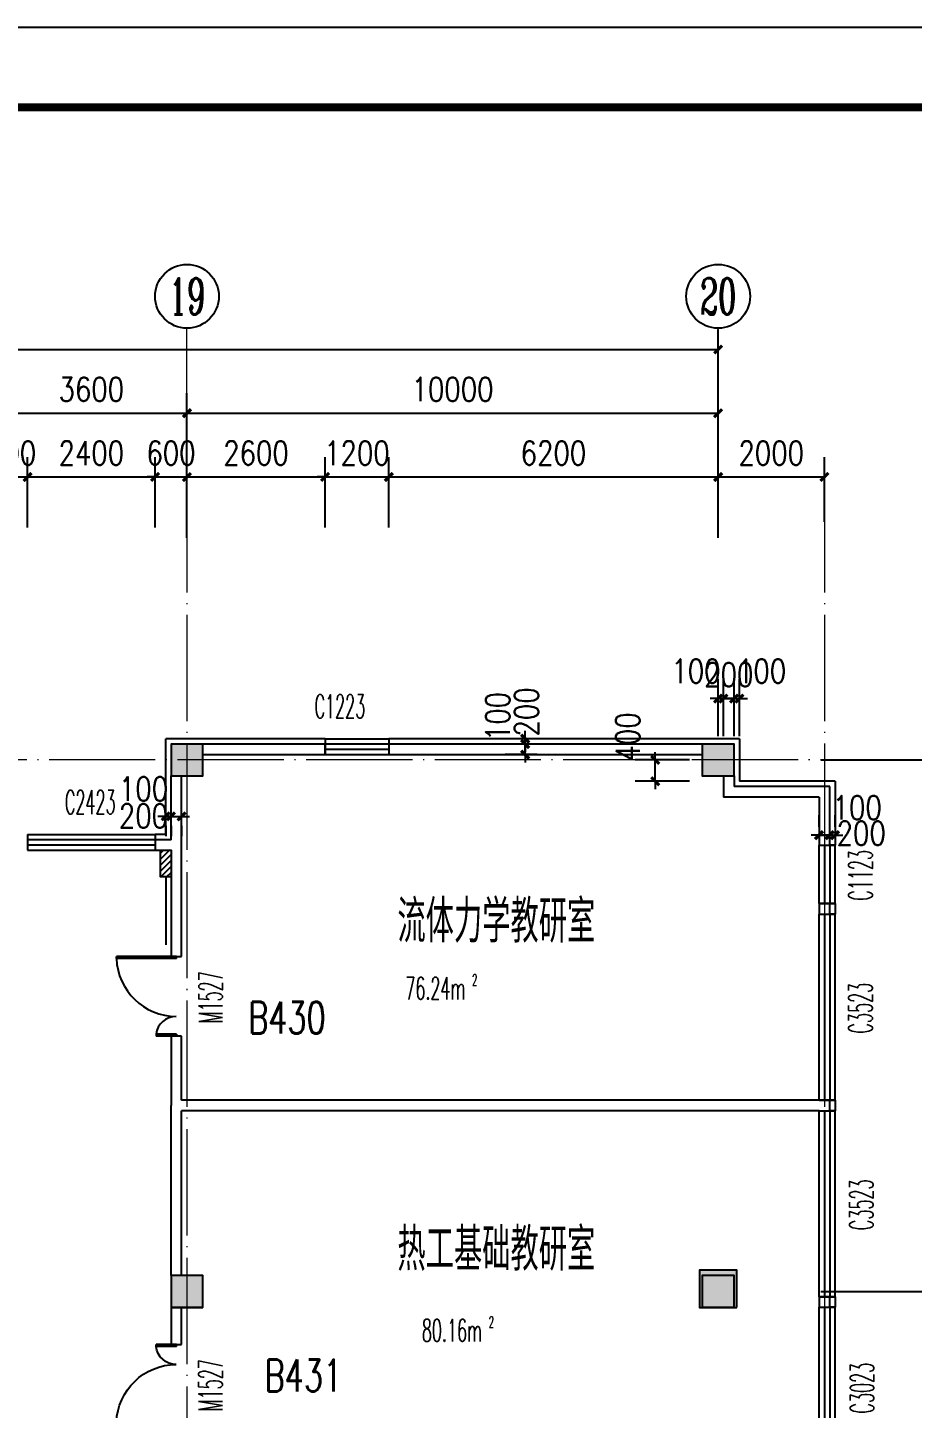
# Model space of a CAD drawing. Extents: x 1417642 to 3570900, y 124798 to 1191112.
# Drawn here: x 1575610 to 1592267, y 352615 to 378598 of the extents above; entities that cross this region are included whole.
import ezdxf
from ezdxf.enums import TextEntityAlignment as Align

# ---------------------------------------------------------------- set-up
doc = ezdxf.new("R2010")
doc.units = 0
doc.header["$LTSCALE"] = 1000
doc.header["$MEASUREMENT"] = 0
doc.linetypes.add('DOTE', pattern=[2.42, 2, -0.2, 0.02, -0.2])
doc.layers.get('0').update_dxf_attribs({"linetype": 'CONTINUOUS'})
doc.layers.get('Defpoints').update_dxf_attribs({"linetype": 'CONTINUOUS'})
for name, color, linetype in [('AXIS', 3, 'CONTINUOUS'), ('AXIS_TEXT', 7, 'CONTINUOUS'), ('colu', 2, 'CONTINUOUS'), ('COLUMN', 9, 'CONTINUOUS'), ('DOTE', 1, 'DOTE'), ('PUB_DIM', 3, 'CONTINUOUS'), ('PUB_HATCH', 8, 'CONTINUOUS'), ('PUB_TEXT', 40, 'CONTINUOUS'), ('PUB_TITLE', 4, 'CONTINUOUS'), ('SPACE', 7, 'CONTINUOUS'), ('STAIR', 2, 'CONTINUOUS'), ('SURFACE', 6, 'CONTINUOUS'), ('tiaozheng', 20, 'CONTINUOUS'), ('WALL', 4, 'CONTINUOUS'), ('WINDOW', 2, 'CONTINUOUS'), ('WINDOW_TEXT', 7, 'CONTINUOUS'), ('填充', 252, 'CONTINUOUS'), ('柱填充', 8, 'CONTINUOUS')]:
    doc.layers.add(name, color=color, linetype=linetype)
doc.styles.add('_TCH_AXIS', font='COMPLEX', dxfattribs={"bigfont": 'GBCBIG'})
doc.styles.add('_TCH_SPACE', font='ROMANS', dxfattribs={"width": 0.7, "height": 5, "bigfont": 'Z'})
doc.styles.add('_TCH_WINDOW', font='ROMANS.shx', dxfattribs={"width": 0.7, "height": 400, "bigfont": 'Z.shx'})
doc.styles.add('DIM_FONT', font='SIMPLEX.shx', dxfattribs={"width": 0.8})
doc.styles.add('Z', font='ROMANS', dxfattribs={"width": 0.7, "bigfont": 'Z'})
doc.dimstyles.new('DIMN150', dxfattribs={"dimscale": 1.5, "dimtxt": 300, "dimasz": 100, "dimexe": 250, "dimexo": 300, "dimgap": 150, "dimtad": 1, "dimdec": 0, "dimzin": 0, "dimdsep": 46, "dimtxsty": 'DIM_FONT', "dimblk": 'ARCHTICK', "dimcen": 0.09, "dimdle": 1.5, "dimclrt": 7, "dimazin": 2, "dimtfac": 1, "dimtdec": 0, "dimtix": 1, "dimtmove": 2, "dimatfit": 3, "dimldrblk": 'ARCHTICK', "dimfxl": 1, "dimtolj": 1, "dimtzin": 0, "dimarcsym": 0})

# ---------------------------------------------------------------- blocks, each defined once
blk = doc.blocks.new('i89')
at = {"layer": '柱填充'}
h = blk.add_hatch(color=256, dxfattribs=at)
h.paths.add_polyline_path([(1555333, 501498), (1555333, 502098), (1554733, 502098), (1554733, 501498)])
h.paths.add_polyline_path([(1525733, 501498), (1525733, 502098), (1525133, 502098), (1525133, 501498)])
h.paths.add_polyline_path([(1517733, 501498), (1517733, 502098), (1517133, 502098), (1517133, 501498)])
h.paths.add_polyline_path([(1509733, 501498), (1509733, 502098), (1509133, 502098), (1509133, 501498)])
h.paths.add_polyline_path([(1501733, 501498), (1501733, 502098), (1501133, 502098), (1501133, 501498)])
h.paths.add_polyline_path([(1498133, 501498), (1498133, 502098), (1497533, 502098), (1497533, 501498)])
h.paths.add_polyline_path([(1498133, 529448), (1498133, 530148), (1497433, 530148), (1497433, 529448)])
h.paths.add_polyline_path([(1498133, 537448), (1498133, 538148), (1497433, 538148), (1497433, 537448)])
h.paths.add_polyline_path([(1541783, 545398), (1541783, 546098), (1541083, 546098), (1541083, 545398)])
h.paths.add_polyline_path([(1565333, 559098), (1565333, 559698), (1564733, 559698), (1564733, 559098)])
h.paths.add_polyline_path([(1565383, 549098), (1565383, 549798), (1564683, 549798), (1564683, 549098)])
h.paths.add_polyline_path([(1565333, 545498), (1565333, 546098), (1564733, 546098), (1564733, 545498)])
h.paths.add_polyline_path([(1565383, 538098), (1564683, 538098), (1564683, 537498), (1565383, 537498)])
h.paths.add_polyline_path([(1565333, 529498), (1565333, 530098), (1564733, 530098), (1564733, 529498)])
h.paths.add_polyline_path([(1565333, 519498), (1565333, 520098), (1564733, 520098), (1564733, 519498)])
h.paths.add_polyline_path([(1565333, 511498), (1565333, 512098), (1564733, 512098), (1564733, 511498)])
h.paths.add_polyline_path([(1565333, 501498), (1565333, 502098), (1564733, 502098), (1564733, 501498)])
h.paths.add_polyline_path([(1555333, 559098), (1555333, 559698), (1554733, 559698), (1554733, 559098)])
h.paths.add_polyline_path([(1555333, 549098), (1555333, 549698), (1554733, 549698), (1554733, 549098)])
h.paths.add_polyline_path([(1555333, 545498), (1555333, 546098), (1554733, 546098), (1554733, 545498)])
h.paths.add_polyline_path([(1555333, 537498), (1555333, 538098), (1554733, 538098), (1554733, 537498)])
h.paths.add_polyline_path([(1555433, 529448), (1555433, 530148), (1554733, 530148), (1554733, 529448)])
h.paths.add_polyline_path([(1555433, 519448), (1555433, 520148), (1554733, 520148), (1554733, 519448)])
h.paths.add_polyline_path([(1555433, 511498), (1555433, 512198), (1554733, 512198), (1554733, 511498)])
h.paths.add_polyline_path([(1551733, 557298), (1551733, 557898), (1551133, 557898), (1551133, 557298)])
h.paths.add_polyline_path([(1551783, 549098), (1551783, 549798), (1551083, 549798), (1551083, 549098)])
h.paths.add_polyline_path([(1551733, 545498), (1551733, 546098), (1551133, 546098), (1551133, 545498)])
h.paths.add_polyline_path([(1551733, 537498), (1551733, 538098), (1551133, 538098), (1551133, 537498)])
h.paths.add_polyline_path([(1551733, 529498), (1551733, 530098), (1551133, 530098), (1551133, 529498)])
h.paths.add_polyline_path([(1551733, 519498), (1551733, 520098), (1551133, 520098), (1551133, 519498)])
h.paths.add_polyline_path([(1551783, 511498), (1551783, 512198), (1551083, 512198), (1551083, 511498)])
h.paths.add_polyline_path([(1551733, 501498), (1551733, 502098), (1551133, 502098), (1551133, 501498)])
h.paths.add_polyline_path([(1541733, 559098), (1541733, 559698), (1541133, 559698), (1541133, 559098)])
h.paths.add_polyline_path([(1541733, 557298), (1541733, 557898), (1541133, 557898), (1541133, 557298)])
h.paths.add_polyline_path([(1541783, 549098), (1541783, 549798), (1541083, 549798), (1541083, 549098)])
h.paths.add_polyline_path([(1541733, 537498), (1541733, 538298), (1541133, 538298), (1541133, 537498)])
h.paths.add_polyline_path([(1541733, 519298), (1541733, 520098), (1541133, 520098), (1541133, 519298)])
h.paths.add_polyline_path([(1541833, 511498), (1541833, 512298), (1541033, 512298), (1541033, 511498)])
h.paths.add_polyline_path([(1541733, 501498), (1541733, 502098), (1541133, 502098), (1541133, 501498)])
h.paths.add_polyline_path([(1533733, 559098), (1533733, 559698), (1533133, 559698), (1533133, 559098)])
h.paths.add_polyline_path([(1533783, 549098), (1533783, 549798), (1533083, 549798), (1533083, 549098)])
h.paths.add_polyline_path([(1533733, 545498), (1533733, 546098), (1533133, 546098), (1533133, 545498)])
h.paths.add_polyline_path([(1533733, 537498), (1533733, 538298), (1533133, 538298), (1533133, 537498)])
h.paths.add_polyline_path([(1533733, 519298), (1533733, 520098), (1533133, 520098), (1533133, 519298)])
h.paths.add_polyline_path([(1533833, 511498), (1533833, 512298), (1533033, 512298), (1533033, 511498)])
h.paths.add_polyline_path([(1533733, 501498), (1533733, 502098), (1533133, 502098), (1533133, 501498)])
h.paths.add_polyline_path([(1525733, 559098), (1525733, 559698), (1525133, 559698), (1525133, 559098)])
h.paths.add_polyline_path([(1525783, 549098), (1525783, 549798), (1525083, 549798), (1525083, 549098)])
h.paths.add_polyline_path([(1525733, 545498), (1525733, 546098), (1525133, 546098), (1525133, 545498)])
h.paths.add_polyline_path([(1525733, 537498), (1525733, 538298), (1525133, 538298), (1525133, 537498)])
h.paths.add_polyline_path([(1525733, 519298), (1525733, 520098), (1525133, 520098), (1525133, 519298)])
h.paths.add_polyline_path([(1525833, 511498), (1525833, 512298), (1525033, 512298), (1525033, 511498)])
h.paths.add_polyline_path([(1517733, 559098), (1517733, 559698), (1517133, 559698), (1517133, 559098)])
h.paths.add_polyline_path([(1517783, 549098), (1517783, 549798), (1517083, 549798), (1517083, 549098)])
h.paths.add_polyline_path([(1517733, 545498), (1517733, 546098), (1517133, 546098), (1517133, 545498)])
h.paths.add_polyline_path([(1517733, 537498), (1517733, 538298), (1517133, 538298), (1517133, 537498)])
h.paths.add_polyline_path([(1517733, 519298), (1517733, 520098), (1517133, 520098), (1517133, 519298)])
h.paths.add_polyline_path([(1517833, 511498), (1517833, 512298), (1517033, 512298), (1517033, 511498)])
h.paths.add_polyline_path([(1509733, 559098), (1509733, 559698), (1509133, 559698), (1509133, 559098)])
h.paths.add_polyline_path([(1509783, 549098), (1509783, 549798), (1509083, 549798), (1509083, 549098)])
h.paths.add_polyline_path([(1509733, 545498), (1509733, 546098), (1509133, 546098), (1509133, 545498)])
h.paths.add_polyline_path([(1509733, 537498), (1509733, 538298), (1509133, 538298), (1509133, 537498)])
h.paths.add_polyline_path([(1509733, 519298), (1509733, 520098), (1509133, 520098), (1509133, 519298)])
h.paths.add_polyline_path([(1509833, 511498), (1509833, 512298), (1509033, 512298), (1509033, 511498)])
h.paths.add_polyline_path([(1509733, 480798), (1509733, 481398), (1509133, 481398), (1509133, 480798)])
h.paths.add_polyline_path([(1501733, 559098), (1501733, 559698), (1501133, 559698), (1501133, 559098)])
h.paths.add_polyline_path([(1501733, 549098), (1501733, 549698), (1501133, 549698), (1501133, 549098)])
h.paths.add_polyline_path([(1501733, 545498), (1501733, 546098), (1501133, 546098), (1501133, 545498)])
h.paths.add_polyline_path([(1501733, 537498), (1501733, 538098), (1501133, 538098), (1501133, 537498)])
h.paths.add_polyline_path([(1501733, 529498), (1501733, 530098), (1501133, 530098), (1501133, 529498)])
h.paths.add_polyline_path([(1501733, 519498), (1501733, 520098), (1501133, 520098), (1501133, 519498)])
h.paths.add_polyline_path([(1501833, 511498), (1501833, 512198), (1501133, 512198), (1501133, 511498)])
h.paths.add_polyline_path([(1501733, 480798), (1501733, 481398), (1501133, 481398), (1501133, 480798)])
h.paths.add_polyline_path([(1498133, 559098), (1498133, 559698), (1497533, 559698), (1497533, 559098)])
h.paths.add_polyline_path([(1498183, 549098), (1498183, 549798), (1497483, 549798), (1497483, 549098)])
h.paths.add_polyline_path([(1498133, 545498), (1498133, 546098), (1497533, 546098), (1497533, 545498)])
h.paths.add_polyline_path([(1498133, 519448), (1498133, 520148), (1497433, 520148), (1497433, 519448)])
h.paths.add_polyline_path([(1498133, 511448), (1498133, 512148), (1497433, 512148), (1497433, 511448)])
h.paths.add_polyline_path([(1498133, 480798), (1498133, 481398), (1497533, 481398), (1497533, 480798)])
h.paths.add_polyline_path([(1488133, 559098), (1488133, 559698), (1487533, 559698), (1487533, 559098)])
h.paths.add_polyline_path([(1488233, 549098), (1488233, 549798), (1487533, 549798), (1487533, 549098)])
h.paths.add_polyline_path([(1488133, 545498), (1488133, 546098), (1487533, 546098), (1487533, 545498)])
h.paths.add_polyline_path([(1488133, 537498), (1488133, 538098), (1487533, 538098), (1487533, 537498)])
h.paths.add_polyline_path([(1488133, 529498), (1488133, 530098), (1487533, 530098), (1487533, 529498)])
h.paths.add_polyline_path([(1488133, 519498), (1488133, 520098), (1487533, 520098), (1487533, 519498)])
h.paths.add_polyline_path([(1488133, 511498), (1488133, 512098), (1487533, 512098), (1487533, 511498)])
h.paths.add_polyline_path([(1488133, 501498), (1488133, 502098), (1487533, 502098), (1487533, 501498)])
h.paths.add_polyline_path([(1488133, 480798), (1488133, 481398), (1487533, 481398), (1487533, 480798)])
h.paths.add_polyline_path([(1498133, 484398), (1498133, 485198), (1497433, 485198), (1497433, 484398)])
h.paths.add_polyline_path([(1498134, 496298), (1498134, 497098), (1497433, 497098), (1497433, 496298)])
h.paths.add_polyline_path([(1487533, 497098), (1487533, 496298), (1488233, 496298), (1488233, 497098)])
h.paths.add_polyline_path([(1487533, 485198), (1487533, 484398), (1488233, 484398), (1488233, 485198)])
h.paths.add_polyline_path([(1509733, 496298), (1509733, 497098), (1509033, 497098), (1509033, 496298)])
h.paths.add_polyline_path([(1509733, 484398), (1509733, 485198), (1509033, 485198), (1509033, 484398)])
at = {"layer": 'colu'}
for points in [[(1555333, 559098), (1555333, 559698), (1554733, 559698), (1554733, 559098)], [(1565333, 559098), (1565333, 559698), (1564733, 559698), (1564733, 559098)], [(1555333, 549098), (1555333, 549698), (1554733, 549698), (1554733, 549098)], [(1565383, 549098), (1565383, 549798), (1564683, 549798), (1564683, 549098)]]:
    blk.add_lwpolyline(points, close=True, dxfattribs=at)
blk = doc.blocks.new('_ArchTick')
at = {"color": 0, "linetype": 'ByBlock', "const_width": 0.4}
blk.add_lwpolyline([(-0.5, -0.5), (0.5, 0.5)], dxfattribs=at)
blk = doc.blocks.new('*D937')
at = {"layer": 'Defpoints', "color": 0}
for p in [(1587426, 364817), (1588519, 364817), (1588519, 364417)]:
    blk.add_point(p, dxfattribs=at)
at = {"layer": 'PUB_DIM', "color": 0, "lineweight": -2}
for p, q in [((1588069, 364817), (1587051, 364817)), ((1587426, 364817), (1587426, 364967)), ((1587426, 364417), (1587426, 364817)), ((1588069, 364417), (1587051, 364417)), ((1587426, 364417), (1587426, 364267))]:
    blk.add_line(p, q, dxfattribs=at)
at = {"layer": 'PUB_DIM', "color": 0, "lineweight": -2, "xscale": 150, "yscale": 150, "zscale": 150}
for p, rotation in [((1587426, 364817), 270), ((1587426, 364417), 90)]:
    blk.add_blockref('_ArchTick', p, dxfattribs=dict(at, rotation=rotation))
at = {"layer": 'PUB_DIM', "color": 7, "insert": (1586908, 365250), "char_height": 450, "attachment_point": 5, "rotation": 90, "style": 'DIM_FONT'}
blk.add_mtext('\\A1;400', dxfattribs=at)
blk = doc.blocks.new('*D938')
at = {"layer": 'Defpoints', "color": 0}
for p in [(1588710, 365972), (1588610, 364817), (1588710, 364817)]:
    blk.add_point(p, dxfattribs=at)
at = {"layer": 'PUB_DIM', "color": 0, "lineweight": -2}
for p, q in [((1588610, 365267), (1588610, 366347)), ((1588710, 365267), (1588710, 366347)), ((1588610, 365972), (1588460, 365972)), ((1588610, 365972), (1588710, 365972)), ((1588710, 365972), (1588860, 365972))]:
    blk.add_line(p, q, dxfattribs=at)
at = {"layer": 'PUB_DIM', "color": 0, "lineweight": -2, "xscale": 150, "yscale": 150, "zscale": 150}
blk.add_blockref('_ArchTick', (1588610, 365972), dxfattribs=at)
at = {"layer": 'PUB_DIM', "color": 0, "lineweight": -2, "xscale": 150, "yscale": 150, "zscale": 150, "rotation": 180}
blk.add_blockref('_ArchTick', (1588710, 365972), dxfattribs=at)
at = {"layer": 'PUB_DIM', "color": 7, "insert": (1588193, 366490), "char_height": 450, "attachment_point": 5, "style": 'DIM_FONT'}
blk.add_mtext('\\A1;100', dxfattribs=at)
blk = doc.blocks.new('*D939')
at = {"layer": 'Defpoints', "color": 0}
for p in [(1588910, 365972), (1588710, 364817), (1588910, 364817)]:
    blk.add_point(p, dxfattribs=at)
at = {"layer": 'PUB_DIM', "color": 0, "lineweight": -2}
for p, q in [((1588710, 365267), (1588710, 366347)), ((1588910, 365267), (1588910, 366347)), ((1588710, 365972), (1588560, 365972)), ((1588710, 365972), (1588910, 365972)), ((1588910, 365972), (1589060, 365972))]:
    blk.add_line(p, q, dxfattribs=at)
at = {"layer": 'PUB_DIM', "color": 0, "lineweight": -2, "xscale": 150, "yscale": 150, "zscale": 150}
blk.add_blockref('_ArchTick', (1588710, 365972), dxfattribs=at)
at = {"layer": 'PUB_DIM', "color": 0, "lineweight": -2, "xscale": 150, "yscale": 150, "zscale": 150, "rotation": 180}
blk.add_blockref('_ArchTick', (1588910, 365972), dxfattribs=at)
at = {"layer": 'PUB_DIM', "color": 7, "insert": (1588810, 366422), "char_height": 450, "attachment_point": 5, "style": 'DIM_FONT'}
blk.add_mtext('\\A1;200', dxfattribs=at)
blk = doc.blocks.new('*D940')
at = {"layer": 'Defpoints', "color": 0}
for p in [(1589010, 365972), (1588910, 364817), (1589010, 364817)]:
    blk.add_point(p, dxfattribs=at)
at = {"layer": 'PUB_DIM', "color": 0, "lineweight": -2}
for p, q in [((1588910, 365267), (1588910, 366347)), ((1589010, 365267), (1589010, 366347)), ((1588910, 365972), (1588760, 365972)), ((1588910, 365972), (1589010, 365972)), ((1589010, 365972), (1589160, 365972))]:
    blk.add_line(p, q, dxfattribs=at)
at = {"layer": 'PUB_DIM', "color": 0, "lineweight": -2, "xscale": 150, "yscale": 150, "zscale": 150}
blk.add_blockref('_ArchTick', (1588910, 365972), dxfattribs=at)
at = {"layer": 'PUB_DIM', "color": 0, "lineweight": -2, "xscale": 150, "yscale": 150, "zscale": 150, "rotation": 180}
blk.add_blockref('_ArchTick', (1589010, 365972), dxfattribs=at)
at = {"layer": 'PUB_DIM', "color": 7, "insert": (1589428, 366490), "char_height": 450, "attachment_point": 5, "style": 'DIM_FONT'}
blk.add_mtext('\\A1;100', dxfattribs=at)
blk = doc.blocks.new('*D941')
at = {"layer": 'Defpoints', "color": 0}
for p in [(1584978, 365117), (1585656, 365117), (1585656, 364917)]:
    blk.add_point(p, dxfattribs=at)
at = {"layer": 'PUB_DIM', "color": 0, "lineweight": -2}
for p, q in [((1585206, 365117), (1584603, 365117)), ((1584978, 365117), (1584978, 365267)), ((1584978, 364917), (1584978, 365117)), ((1585206, 364917), (1584603, 364917)), ((1584978, 364917), (1584978, 364767))]:
    blk.add_line(p, q, dxfattribs=at)
at = {"layer": 'PUB_DIM', "color": 0, "lineweight": -2, "xscale": 150, "yscale": 150, "zscale": 150}
for p, rotation in [((1584978, 365117), 270), ((1584978, 364917), 90)]:
    blk.add_blockref('_ArchTick', p, dxfattribs=dict(at, rotation=rotation))
at = {"layer": 'PUB_DIM', "color": 7, "insert": (1585002, 365721), "char_height": 450, "attachment_point": 5, "rotation": 90, "style": 'DIM_FONT'}
blk.add_mtext('\\A1;200', dxfattribs=at)
blk = doc.blocks.new('*D942')
at = {"layer": 'Defpoints', "color": 0}
for p in [(1584978, 365217), (1585656, 365217), (1585656, 365117)]:
    blk.add_point(p, dxfattribs=at)
at = {"layer": 'PUB_DIM', "color": 0, "lineweight": -2}
for p, q in [((1584978, 365217), (1584978, 365367)), ((1585206, 365217), (1584603, 365217)), ((1585206, 365117), (1584603, 365117)), ((1584978, 365117), (1584978, 365217)), ((1584978, 365117), (1584978, 364967))]:
    blk.add_line(p, q, dxfattribs=at)
at = {"layer": 'PUB_DIM', "color": 0, "lineweight": -2, "xscale": 150, "yscale": 150, "zscale": 150}
for p, rotation in [((1584978, 365217), 270), ((1584978, 365117), 90)]:
    blk.add_blockref('_ArchTick', p, dxfattribs=dict(at, rotation=rotation))
at = {"layer": 'PUB_DIM', "color": 7, "insert": (1584461, 365635), "char_height": 450, "attachment_point": 5, "rotation": 90, "style": 'DIM_FONT'}
blk.add_mtext('\\A1;100', dxfattribs=at)
blk = doc.blocks.new('*D943')
at = {"layer": 'Defpoints', "color": 0}
for p in [(1578310, 364027), (1578510, 364027), (1578510, 363756)]:
    blk.add_point(p, dxfattribs=at)
at = {"layer": 'PUB_DIM', "color": 0, "lineweight": -2}
for p, q in [((1578310, 363756), (1578160, 363756)), ((1578310, 363756), (1578510, 363756)), ((1578310, 363577), (1578310, 363381)), ((1578510, 363756), (1578660, 363756)), ((1578510, 363577), (1578510, 363381))]:
    blk.add_line(p, q, dxfattribs=at)
at = {"layer": 'PUB_DIM', "color": 0, "lineweight": -2, "xscale": 150, "yscale": 150, "zscale": 150}
blk.add_blockref('_ArchTick', (1578310, 363756), dxfattribs=at)
at = {"layer": 'PUB_DIM', "color": 0, "lineweight": -2, "xscale": 150, "yscale": 150, "zscale": 150, "rotation": 180}
blk.add_blockref('_ArchTick', (1578510, 363756), dxfattribs=at)
at = {"layer": 'PUB_DIM', "color": 7, "insert": (1577791, 363764), "char_height": 450, "attachment_point": 5, "style": 'DIM_FONT'}
blk.add_mtext('\\A1;200', dxfattribs=at)
blk = doc.blocks.new('*D944')
at = {"layer": 'Defpoints', "color": 0}
for p in [(1578210, 364027), (1578310, 364027), (1578310, 363756)]:
    blk.add_point(p, dxfattribs=at)
at = {"layer": 'PUB_DIM', "color": 0, "lineweight": -2}
for p, q in [((1578210, 363756), (1578060, 363756)), ((1578210, 363756), (1578310, 363756)), ((1578210, 363577), (1578210, 363381)), ((1578310, 363756), (1578460, 363756)), ((1578310, 363577), (1578310, 363381))]:
    blk.add_line(p, q, dxfattribs=at)
at = {"layer": 'PUB_DIM', "color": 0, "lineweight": -2, "xscale": 150, "yscale": 150, "zscale": 150}
blk.add_blockref('_ArchTick', (1578210, 363756), dxfattribs=at)
at = {"layer": 'PUB_DIM', "color": 0, "lineweight": -2, "xscale": 150, "yscale": 150, "zscale": 150, "rotation": 180}
blk.add_blockref('_ArchTick', (1578310, 363756), dxfattribs=at)
at = {"layer": 'PUB_DIM', "color": 7, "insert": (1577793, 364273), "char_height": 450, "attachment_point": 5, "style": 'DIM_FONT'}
blk.add_mtext('\\A1;100', dxfattribs=at)
blk = doc.blocks.new('*D945')
at = {"layer": 'Defpoints', "color": 0}
for p in [(1590710, 363402), (1590510, 363112), (1590710, 363112)]:
    blk.add_point(p, dxfattribs=at)
at = {"layer": 'PUB_DIM', "color": 0, "lineweight": -2}
for p, q in [((1590510, 363562), (1590510, 363777)), ((1590710, 363562), (1590710, 363777)), ((1590510, 363402), (1590360, 363402)), ((1590510, 363402), (1590710, 363402)), ((1590710, 363402), (1590860, 363402))]:
    blk.add_line(p, q, dxfattribs=at)
at = {"layer": 'PUB_DIM', "color": 0, "lineweight": -2, "xscale": 150, "yscale": 150, "zscale": 150}
blk.add_blockref('_ArchTick', (1590510, 363402), dxfattribs=at)
at = {"layer": 'PUB_DIM', "color": 0, "lineweight": -2, "xscale": 150, "yscale": 150, "zscale": 150, "rotation": 180}
blk.add_blockref('_ArchTick', (1590710, 363402), dxfattribs=at)
at = {"layer": 'PUB_DIM', "color": 7, "insert": (1591304, 363438), "char_height": 450, "attachment_point": 5, "style": 'DIM_FONT'}
blk.add_mtext('\\A1;200', dxfattribs=at)
blk = doc.blocks.new('*D946')
at = {"layer": 'Defpoints', "color": 0}
for p in [(1590810, 363402), (1590710, 363112), (1590810, 363112)]:
    blk.add_point(p, dxfattribs=at)
at = {"layer": 'PUB_DIM', "color": 0, "lineweight": -2}
for p, q in [((1590710, 363562), (1590710, 363777)), ((1590810, 363562), (1590810, 363777)), ((1590710, 363402), (1590560, 363402)), ((1590710, 363402), (1590810, 363402)), ((1590810, 363402), (1590960, 363402))]:
    blk.add_line(p, q, dxfattribs=at)
at = {"layer": 'PUB_DIM', "color": 0, "lineweight": -2, "xscale": 150, "yscale": 150, "zscale": 150}
blk.add_blockref('_ArchTick', (1590710, 363402), dxfattribs=at)
at = {"layer": 'PUB_DIM', "color": 0, "lineweight": -2, "xscale": 150, "yscale": 150, "zscale": 150, "rotation": 180}
blk.add_blockref('_ArchTick', (1590810, 363402), dxfattribs=at)
at = {"layer": 'PUB_DIM', "color": 7, "insert": (1591228, 363920), "char_height": 450, "attachment_point": 5, "style": 'DIM_FONT'}
blk.add_mtext('\\A1;100', dxfattribs=at)
blk = doc.blocks.new('*D1056')
at = {"layer": 'AXIS', "color": 0, "lineweight": -2}
for p, q in [((1590544, 364817), (1596268, 364817)), ((1595893, 354815), (1595893, 364819)), ((1590544, 354817), (1596268, 354817))]:
    blk.add_line(p, q, dxfattribs=at)
at = {"layer": 'Defpoints', "color": 0}
for p in [(1590094, 364817), (1595893, 364817), (1590094, 354817)]:
    blk.add_point(p, dxfattribs=at)
at = {"layer": 'AXIS', "color": 0, "lineweight": -2, "xscale": 150, "yscale": 150, "zscale": 150}
for p, rotation in [((1595893, 364817), 90), ((1595893, 354817), 270)]:
    blk.add_blockref('_ArchTick', p, dxfattribs=dict(at, rotation=rotation))
at = {"layer": 'AXIS', "color": 7, "insert": (1595443, 359817), "char_height": 450, "attachment_point": 5, "rotation": 90, "style": 'DIM_FONT'}
blk.add_mtext('\\A1;10000', dxfattribs=at)
blk = doc.blocks.new('*D1057')
at = {"layer": 'AXIS', "color": 0, "lineweight": -2}
for p, q in [((1590544, 354817), (1596268, 354817)), ((1595893, 351215), (1595893, 354819)), ((1590544, 351217), (1596268, 351217))]:
    blk.add_line(p, q, dxfattribs=at)
at = {"layer": 'Defpoints', "color": 0}
for p in [(1590094, 354817), (1595893, 354817), (1590094, 351217)]:
    blk.add_point(p, dxfattribs=at)
at = {"layer": 'AXIS', "color": 0, "lineweight": -2, "xscale": 150, "yscale": 150, "zscale": 150}
for p, rotation in [((1595893, 354817), 90), ((1595893, 351217), 270)]:
    blk.add_blockref('_ArchTick', p, dxfattribs=dict(at, rotation=rotation))
at = {"layer": 'AXIS', "color": 7, "insert": (1595443, 353017), "char_height": 450, "attachment_point": 5, "rotation": 90, "style": 'DIM_FONT'}
blk.add_mtext('\\A1;3600', dxfattribs=at)
blk = doc.blocks.new('*D1210')
at = {"layer": 'AXIS', "color": 0, "lineweight": -2}
for p, q in [((1443810, 369979), (1443810, 372917)), ((1588610, 369979), (1588610, 372917)), ((1443808, 372542), (1588613, 372542))]:
    blk.add_line(p, q, dxfattribs=at)
at = {"layer": 'Defpoints', "color": 0}
for p in [(1588610, 372542), (1443810, 369529), (1588610, 369529)]:
    blk.add_point(p, dxfattribs=at)
at = {"layer": 'AXIS', "color": 0, "lineweight": -2, "xscale": 150, "yscale": 150, "zscale": 150, "rotation": 180}
blk.add_blockref('_ArchTick', (1443810, 372542), dxfattribs=at)
at = {"layer": 'AXIS', "color": 0, "lineweight": -2, "xscale": 150, "yscale": 150, "zscale": 150}
blk.add_blockref('_ArchTick', (1588610, 372542), dxfattribs=at)
at = {"layer": 'AXIS', "color": 7, "insert": (1516210, 372992), "char_height": 450, "attachment_point": 5, "style": 'DIM_FONT'}
blk.add_mtext('\\A1;144800', dxfattribs=at)
blk = doc.blocks.new('*D1228')
at = {"layer": 'AXIS', "color": 0, "lineweight": -2}
for p, q in [((1575010, 368995), (1575010, 371717)), ((1578610, 368995), (1578610, 371717)), ((1575008, 371342), (1578613, 371342))]:
    blk.add_line(p, q, dxfattribs=at)
at = {"layer": 'Defpoints', "color": 0}
for p in [(1578610, 371342), (1575010, 368545), (1578610, 368545)]:
    blk.add_point(p, dxfattribs=at)
at = {"layer": 'AXIS', "color": 0, "lineweight": -2, "xscale": 150, "yscale": 150, "zscale": 150, "rotation": 180}
blk.add_blockref('_ArchTick', (1575010, 371342), dxfattribs=at)
at = {"layer": 'AXIS', "color": 0, "lineweight": -2, "xscale": 150, "yscale": 150, "zscale": 150}
blk.add_blockref('_ArchTick', (1578610, 371342), dxfattribs=at)
at = {"layer": 'AXIS', "color": 7, "insert": (1576810, 371792), "char_height": 450, "attachment_point": 5, "style": 'DIM_FONT'}
blk.add_mtext('\\A1;3600', dxfattribs=at)
blk = doc.blocks.new('*D1229')
at = {"layer": 'AXIS', "color": 0, "lineweight": -2}
for p, q in [((1578610, 368995), (1578610, 371717)), ((1588610, 368995), (1588610, 371717)), ((1578608, 371342), (1588613, 371342))]:
    blk.add_line(p, q, dxfattribs=at)
at = {"layer": 'Defpoints', "color": 0}
for p in [(1588610, 371342), (1578610, 368545), (1588610, 368545)]:
    blk.add_point(p, dxfattribs=at)
at = {"layer": 'AXIS', "color": 0, "lineweight": -2, "xscale": 150, "yscale": 150, "zscale": 150, "rotation": 180}
blk.add_blockref('_ArchTick', (1578610, 371342), dxfattribs=at)
at = {"layer": 'AXIS', "color": 0, "lineweight": -2, "xscale": 150, "yscale": 150, "zscale": 150}
blk.add_blockref('_ArchTick', (1588610, 371342), dxfattribs=at)
at = {"layer": 'AXIS', "color": 7, "insert": (1583610, 371792), "char_height": 450, "attachment_point": 5, "style": 'DIM_FONT'}
blk.add_mtext('\\A1;10000', dxfattribs=at)
blk = doc.blocks.new('*D1328')
at = {"layer": 'Defpoints', "color": 0}
for p in [(1590610, 370142), (1588610, 368847), (1590610, 368847)]:
    blk.add_point(p, dxfattribs=at)
at = {"layer": 'PUB_DIM', "color": 0, "lineweight": -2}
for p, q in [((1588610, 369297), (1588610, 370517)), ((1590610, 369297), (1590610, 370517)), ((1588608, 370142), (1590613, 370142))]:
    blk.add_line(p, q, dxfattribs=at)
at = {"layer": 'PUB_DIM', "color": 0, "lineweight": -2, "xscale": 150, "yscale": 150, "zscale": 150, "rotation": 180}
blk.add_blockref('_ArchTick', (1588610, 370142), dxfattribs=at)
at = {"layer": 'PUB_DIM', "color": 0, "lineweight": -2, "xscale": 150, "yscale": 150, "zscale": 150}
blk.add_blockref('_ArchTick', (1590610, 370142), dxfattribs=at)
at = {"layer": 'PUB_DIM', "color": 7, "insert": (1589610, 370592), "char_height": 450, "attachment_point": 5, "style": 'DIM_FONT'}
blk.add_mtext('\\A1;2000', dxfattribs=at)
blk = doc.blocks.new('*D1393')
at = {"layer": 'Defpoints', "color": 0}
for p in [(1575610, 370142), (1575010, 368741), (1575610, 368741)]:
    blk.add_point(p, dxfattribs=at)
at = {"layer": 'PUB_DIM', "color": 0, "lineweight": -2}
for p, q in [((1575010, 369191), (1575010, 370517)), ((1575610, 369191), (1575610, 370517)), ((1575010, 370142), (1574860, 370142)), ((1575010, 370142), (1575610, 370142)), ((1575610, 370142), (1575760, 370142))]:
    blk.add_line(p, q, dxfattribs=at)
at = {"layer": 'PUB_DIM', "color": 0, "lineweight": -2, "xscale": 150, "yscale": 150, "zscale": 150}
blk.add_blockref('_ArchTick', (1575010, 370142), dxfattribs=at)
at = {"layer": 'PUB_DIM', "color": 0, "lineweight": -2, "xscale": 150, "yscale": 150, "zscale": 150, "rotation": 180}
blk.add_blockref('_ArchTick', (1575610, 370142), dxfattribs=at)
at = {"layer": 'PUB_DIM', "color": 7, "insert": (1575310, 370592), "char_height": 450, "attachment_point": 5, "style": 'DIM_FONT'}
blk.add_mtext('\\A1;600', dxfattribs=at)
blk = doc.blocks.new('*D1394')
at = {"layer": 'Defpoints', "color": 0}
for p in [(1578010, 370142), (1575610, 368741), (1578010, 368741)]:
    blk.add_point(p, dxfattribs=at)
at = {"layer": 'PUB_DIM', "color": 0, "lineweight": -2}
for p, q in [((1575610, 369191), (1575610, 370517)), ((1578010, 369191), (1578010, 370517)), ((1575608, 370142), (1578013, 370142))]:
    blk.add_line(p, q, dxfattribs=at)
at = {"layer": 'PUB_DIM', "color": 0, "lineweight": -2, "xscale": 150, "yscale": 150, "zscale": 150, "rotation": 180}
blk.add_blockref('_ArchTick', (1575610, 370142), dxfattribs=at)
at = {"layer": 'PUB_DIM', "color": 0, "lineweight": -2, "xscale": 150, "yscale": 150, "zscale": 150}
blk.add_blockref('_ArchTick', (1578010, 370142), dxfattribs=at)
at = {"layer": 'PUB_DIM', "color": 7, "insert": (1576810, 370592), "char_height": 450, "attachment_point": 5, "style": 'DIM_FONT'}
blk.add_mtext('\\A1;2400', dxfattribs=at)
blk = doc.blocks.new('*D1395')
at = {"layer": 'Defpoints', "color": 0}
for p in [(1578610, 370142), (1578010, 368741), (1578610, 368741)]:
    blk.add_point(p, dxfattribs=at)
at = {"layer": 'PUB_DIM', "color": 0, "lineweight": -2}
for p, q in [((1578010, 369191), (1578010, 370517)), ((1578610, 369191), (1578610, 370517)), ((1578010, 370142), (1577860, 370142)), ((1578010, 370142), (1578610, 370142)), ((1578610, 370142), (1578760, 370142))]:
    blk.add_line(p, q, dxfattribs=at)
at = {"layer": 'PUB_DIM', "color": 0, "lineweight": -2, "xscale": 150, "yscale": 150, "zscale": 150}
blk.add_blockref('_ArchTick', (1578010, 370142), dxfattribs=at)
at = {"layer": 'PUB_DIM', "color": 0, "lineweight": -2, "xscale": 150, "yscale": 150, "zscale": 150, "rotation": 180}
blk.add_blockref('_ArchTick', (1578610, 370142), dxfattribs=at)
at = {"layer": 'PUB_DIM', "color": 7, "insert": (1578310, 370592), "char_height": 450, "attachment_point": 5, "style": 'DIM_FONT'}
blk.add_mtext('\\A1;600', dxfattribs=at)
blk = doc.blocks.new('*D1396')
at = {"layer": 'Defpoints', "color": 0}
for p in [(1581210, 370142), (1578610, 368741), (1581210, 368741)]:
    blk.add_point(p, dxfattribs=at)
at = {"layer": 'PUB_DIM', "color": 0, "lineweight": -2}
for p, q in [((1578610, 369191), (1578610, 370517)), ((1581210, 369191), (1581210, 370517)), ((1578608, 370142), (1581213, 370142))]:
    blk.add_line(p, q, dxfattribs=at)
at = {"layer": 'PUB_DIM', "color": 0, "lineweight": -2, "xscale": 150, "yscale": 150, "zscale": 150, "rotation": 180}
blk.add_blockref('_ArchTick', (1578610, 370142), dxfattribs=at)
at = {"layer": 'PUB_DIM', "color": 0, "lineweight": -2, "xscale": 150, "yscale": 150, "zscale": 150}
blk.add_blockref('_ArchTick', (1581210, 370142), dxfattribs=at)
at = {"layer": 'PUB_DIM', "color": 7, "insert": (1579910, 370592), "char_height": 450, "attachment_point": 5, "style": 'DIM_FONT'}
blk.add_mtext('\\A1;2600', dxfattribs=at)
blk = doc.blocks.new('*D1397')
at = {"layer": 'Defpoints', "color": 0}
for p in [(1582410, 370142), (1581210, 368741), (1582410, 368741)]:
    blk.add_point(p, dxfattribs=at)
at = {"layer": 'PUB_DIM', "color": 0, "lineweight": -2}
for p, q in [((1581210, 369191), (1581210, 370517)), ((1582410, 369191), (1582410, 370517)), ((1581210, 370142), (1581060, 370142)), ((1581210, 370142), (1582410, 370142)), ((1582410, 370142), (1582560, 370142))]:
    blk.add_line(p, q, dxfattribs=at)
at = {"layer": 'PUB_DIM', "color": 0, "lineweight": -2, "xscale": 150, "yscale": 150, "zscale": 150}
blk.add_blockref('_ArchTick', (1581210, 370142), dxfattribs=at)
at = {"layer": 'PUB_DIM', "color": 0, "lineweight": -2, "xscale": 150, "yscale": 150, "zscale": 150, "rotation": 180}
blk.add_blockref('_ArchTick', (1582410, 370142), dxfattribs=at)
at = {"layer": 'PUB_DIM', "color": 7, "insert": (1581810, 370592), "char_height": 450, "attachment_point": 5, "style": 'DIM_FONT'}
blk.add_mtext('\\A1;1200', dxfattribs=at)
blk = doc.blocks.new('*D1398')
at = {"layer": 'Defpoints', "color": 0}
for p in [(1588610, 370142), (1582410, 368741), (1588610, 368741)]:
    blk.add_point(p, dxfattribs=at)
at = {"layer": 'PUB_DIM', "color": 0, "lineweight": -2}
for p, q in [((1582410, 369191), (1582410, 370517)), ((1588610, 369191), (1588610, 370517)), ((1582408, 370142), (1588613, 370142))]:
    blk.add_line(p, q, dxfattribs=at)
at = {"layer": 'PUB_DIM', "color": 0, "lineweight": -2, "xscale": 150, "yscale": 150, "zscale": 150, "rotation": 180}
blk.add_blockref('_ArchTick', (1582410, 370142), dxfattribs=at)
at = {"layer": 'PUB_DIM', "color": 0, "lineweight": -2, "xscale": 150, "yscale": 150, "zscale": 150}
blk.add_blockref('_ArchTick', (1588610, 370142), dxfattribs=at)
at = {"layer": 'PUB_DIM', "color": 7, "insert": (1585510, 370592), "char_height": 450, "attachment_point": 5, "style": 'DIM_FONT'}
blk.add_mtext('\\A1;6200', dxfattribs=at)
blk = doc.blocks.new('$TCHSYS$WIN2D')
for p, q in [((-0.5, 0.5), (0.5, 0.5)), ((-0.5, 0.5), (-0.5, -0.5)), ((0.5, 0.5), (0.5, -0.5)), ((0.5, 0.1667), (-0.5, 0.1667)), ((0.5, -0.1667), (-0.5, -0.1667)), ((-0.5, -0.5), (0.5, -0.5))]:
    blk.add_line(p, q)
blk = doc.blocks.new('_FZH')
blk.add_lwpolyline([(-0.5, -0.5), (0.5, -0.5), (0.5, 0.5), (-0.5, 0.5)], close=True)
at = {"layer": 'PUB_HATCH'}
blk.add_solid([(-0.5, -0.5), (0.5, -0.5), (-0.5, 0.5), (0.5, 0.5)], dxfattribs=at)
blk = doc.blocks.new('$DorLib2D$00000225')
at = {"color": 0}
for p, q in [((0.475, -0.001), (0.475, 0.752)), ((0.475, 0.752), (0.5, 0.752)), ((0.5, -0.001), (0.5, 0.752)), ((-0.5, 0), (-0.5, 0.252)), ((-0.475, 0.252), (-0.5, 0.252)), ((-0.475, 0), (-0.475, 0.252)), ((-0.475, 0), (-0.5, 0)), ((0.475, -0.001), (0.5, -0.001))]:
    blk.add_line(p, q, dxfattribs=at)
for centre, radius, start, end in [((0.505, -0.002), 0.755, 92.2493, 179.7238), ((-0.501, 0.003), 0.251, 359.7899, 84.0974)]:
    blk.add_arc(centre, radius, start, end, dxfattribs=at)

msp = doc.modelspace()

# ---------------------------------------------------------------- hatches: boundary and pattern name
at = {"layer": 'STAIR'}
h = msp.add_hatch(dxfattribs=at)
h.set_pattern_fill('ANSI31', color=256, scale=50)
h.set_pattern_definition([(45, (55039.72, -126719.14), (-56.1266008, 56.1266008), [])])
h.paths.add_polyline_path([(1578110.3, 362617), (1578310.3, 362617), (1578310.3, 363117), (1578110.3, 363117)])

# ---------------------------------------------------------------- linework, layer by layer
at = {"layer": 'AXIS', "lineweight": 0}
for p, q in [((1578610.3, 370326), (1578610.3, 372942.5)), ((1588610.3, 370326), (1588610.3, 372942.5))]:
    msp.add_line(p, q, dxfattribs=at)
at = {"layer": 'AXIS'}
for centre in [(1578610.3, 373542.5), (1588610.3, 373542.5)]:
    msp.add_circle(centre, 600, dxfattribs=at)
at = {"layer": 'DOTE', "lineweight": 0}
for points in [[(1578610.3, 369968.3), (1578610.3, 259645.1)], [(1590610.3, 369968.3), (1590610.3, 341708.1)], [(1597373.8, 364817), (1432083.9, 364817)]]:
    msp.add_lwpolyline(points, dxfattribs=at)
at = {"layer": 'PUB_TITLE'}
msp.add_lwpolyline([(1417642.3, 252448.4), (1618342.3, 252448.4), (1618342.3, 378598.4), (1417642.3, 378598.4)], close=True, dxfattribs=at)
at = {"layer": 'PUB_TITLE', "const_width": 150}
msp.add_lwpolyline([(1421392.3, 253948.4), (1616842.3, 253948.4), (1616842.3, 377098.4), (1421392.3, 377098.4)], close=True, dxfattribs=at)
at = {"layer": 'STAIR'}
msp.add_line((1578210.3, 362617), (1578210.3, 361340.1), dxfattribs=at)
msp.add_lwpolyline([(1578110.3, 363117), (1578310.3, 363117), (1578310.3, 362617), (1578110.3, 362617), (1578110.3, 363117)], dxfattribs=at)
at = {"layer": 'SURFACE'}
for p, q in [((1581210.3, 365217), (1578210.3, 365217)), ((1578210.3, 363417), (1578210.3, 365217)), ((1581210.3, 365217), (1581210.3, 365117)), ((1582410.3, 365217), (1582410.3, 365117)), ((1589010.3, 365217), (1582410.3, 365217)), ((1589010.3, 365217), (1589010.3, 364417)), ((1590810.3, 364417), (1589010.3, 364417)), ((1590810.3, 364417), (1590810.3, 363217)), ((1578010.3, 363417), (1578010.3, 363317)), ((1578210.3, 363417), (1578010.3, 363417)), ((1590810.3, 363217), (1590710.3, 363217)), ((1590810.3, 362117), (1590710.3, 362117)), ((1590810.3, 362117), (1590810.3, 361917)), ((1590810.3, 361917), (1590710.3, 361917)), ((1590810.3, 358417), (1590710.3, 358417)), ((1590810.3, 358417), (1590810.3, 358317)), ((1590810.3, 358317), (1590810.3, 358217)), ((1590810.3, 358217), (1590710.3, 358217)), ((1590810.3, 354717), (1590710.3, 354717)), ((1590810.3, 354717), (1590810.3, 354517)), ((1590810.3, 354517), (1590710.3, 354517))]:
    msp.add_line(p, q, dxfattribs=at)
at = {"layer": 'WALL'}
for p, q in [((1581210.3, 365117), (1578910.3, 365117)), ((1581210.3, 364917), (1581210.3, 365117)), ((1588310.3, 365117), (1582410.3, 365117)), ((1582410.3, 365117), (1582410.3, 364917)), ((1578910.3, 364917), (1581210.3, 364917)), ((1582410.3, 364917), (1588310.3, 364917)), ((1578310.3, 363317), (1578310.3, 364517)), ((1578510.3, 363217), (1578510.3, 364517)), ((1588710.3, 364517), (1588710.3, 364117)), ((1588910.3, 364517), (1588910.3, 364317)), ((1590710.3, 364317), (1588910.3, 364317)), ((1590710.3, 363217), (1590710.3, 364317)), ((1590510.3, 364117), (1588710.3, 364117)), ((1590510.3, 364117), (1590510.3, 363217)), ((1578310.3, 363317), (1578010.3, 363317)), ((1578010.3, 363317), (1578010.3, 363117)), ((1578010.3, 363117), (1578310.3, 363117)), ((1578310.3, 363117), (1578310.3, 361117)), ((1578510.3, 361117), (1578510.3, 363217)), ((1590510.3, 363217), (1590710.3, 363217)), ((1590510.3, 362117), (1590510.3, 361917)), ((1590710.3, 362117), (1590510.3, 362117)), ((1590710.3, 361917), (1590710.3, 362117)), ((1590510.3, 361917), (1590710.3, 361917)), ((1578310.3, 361117), (1578510.3, 361117)), ((1578510.3, 359617), (1578310.3, 359617)), ((1578310.3, 359617), (1578310.3, 358317)), ((1578510.3, 358417), (1578510.3, 359617)), ((1578310.3, 355117), (1578310.3, 358317)), ((1590510.3, 358417), (1578510.3, 358417)), ((1590710.3, 358417), (1590510.3, 358417)), ((1590710.3, 358317), (1590710.3, 358417)), ((1590710.3, 358217), (1590710.3, 358317)), ((1590510.3, 358217), (1578510.3, 358217)), ((1578510.3, 355117), (1578510.3, 358217)), ((1590510.3, 358217), (1590710.3, 358217)), ((1590510.3, 354717), (1590510.3, 354517)), ((1590710.3, 354717), (1590510.3, 354717)), ((1590710.3, 354517), (1590710.3, 354717)), ((1578310.3, 354517), (1578310.3, 353817)), ((1578510.3, 353817), (1578510.3, 354517)), ((1590510.3, 354517), (1590710.3, 354517)), ((1578310.3, 353817), (1578510.3, 353817))]:
    msp.add_line(p, q, dxfattribs=at)

# ---------------------------------------------------------------- block references
at = {"layer": 'COLUMN', "lineweight": 0, "xscale": 600, "yscale": 600, "zscale": 600}
for p in [(1578610.3, 364817), (1588610.3, 364817), (1578610.3, 354817), (1588610.3, 354817)]:
    msp.add_blockref('_FZH', p, dxfattribs=at)
at = {"layer": 'tiaozheng'}
msp.add_blockref('i89', (23577.2, -194581.3), dxfattribs=at)
at = {"layer": 'WINDOW', "color": 2}
ref = msp.add_blockref('$TCHSYS$WIN2D', (1581810.3, 365067), dxfattribs=dict(at, xscale=-1200, yscale=-300, zscale=-1200, rotation=180))
ref.add_attrib('A', 'C1223', (1581011.5, 365602.8), dxfattribs={"layer": 'WINDOW_TEXT', "color": 2, "height": 446.25, "style": '_TCH_WINDOW', "width": 0.494118})
ref = msp.add_blockref('$TCHSYS$WIN2D', (1576810.3, 363267), dxfattribs=dict(at, xscale=-2400, yscale=-300, zscale=-2400, rotation=180))
ref.add_attrib('A', 'C2423', (1576311.5, 363799.5), dxfattribs={"layer": 'WINDOW_TEXT', "color": 2, "height": 446.25, "style": '_TCH_WINDOW', "width": 0.494118})
ref = msp.add_blockref('$TCHSYS$WIN2D', (1590660.3, 362667), dxfattribs=dict(at, xscale=-1100, yscale=-300, zscale=-1100, rotation=270))
ref.add_attrib('A', 'C1123', (1591513.2, 362168.2), dxfattribs={"layer": 'WINDOW_TEXT', "color": 2, "height": 446.25, "rotation": 90, "style": '_TCH_WINDOW', "width": 0.494118})
ref = msp.add_blockref('$TCHSYS$WIN2D', (1590660.3, 360167), dxfattribs=dict(at, xscale=-3500, yscale=-300, zscale=-3500, rotation=270))
ref.add_attrib('A', 'C3523', (1591513.2, 359668.2), dxfattribs={"layer": 'WINDOW_TEXT', "color": 2, "height": 446.25, "rotation": 90, "style": '_TCH_WINDOW', "width": 0.494118})
at = {"layer": 'WINDOW', "lineweight": 0}
ref = msp.add_blockref('$DorLib2D$00000225', (1578410.3, 360367), dxfattribs=dict(at, xscale=1500, yscale=1500, zscale=1500, rotation=90))
ref.add_attrib('A', 'M1527', (1579277.9, 359857.7), dxfattribs={"layer": 'WINDOW_TEXT', "lineweight": 0, "height": 446.25, "rotation": 90, "style": '_TCH_WINDOW', "width": 0.494118})
at = {"layer": 'WINDOW', "color": 2}
ref = msp.add_blockref('$TCHSYS$WIN2D', (1590660.3, 356467), dxfattribs=dict(at, xscale=-3500, yscale=-300, zscale=-3500, rotation=270))
ref.add_attrib('A', 'C3523', (1591529.8, 355968.2), dxfattribs={"layer": 'WINDOW_TEXT', "color": 2, "height": 446.25, "rotation": 90, "style": '_TCH_WINDOW', "width": 0.494118})
ref = msp.add_blockref('$TCHSYS$WIN2D', (1590660.3, 353017), dxfattribs=dict(at, xscale=-3000, yscale=-300, zscale=-3000, rotation=270))
ref.add_attrib('A', 'C3023', (1591542.9, 352518.2), dxfattribs={"layer": 'WINDOW_TEXT', "color": 2, "height": 446.25, "rotation": 90, "style": '_TCH_WINDOW', "width": 0.494118})
at = {"layer": 'WINDOW', "lineweight": 0}
ref = msp.add_blockref('$DorLib2D$00000225', (1578410.3, 353067), dxfattribs=dict(at, xscale=-1500, yscale=1500, zscale=-1500, rotation=90))
ref.add_attrib('A', 'M1527', (1579276.3, 352557.7), dxfattribs={"layer": 'WINDOW_TEXT', "lineweight": 0, "height": 446.25, "rotation": 90, "style": '_TCH_WINDOW', "width": 0.494118})

# ---------------------------------------------------------------- texts
at = {"layer": 'AXIS_TEXT', "style": '_TCH_AXIS'}
for s, width, p, p2 in [('19', 0.724138, (1578270.9, 373203), (1578949.7, 373203)), ('20', 0.617647, (1588270.9, 373203), (1588949.7, 373203))]:
    msp.add_text(s, height=678.82, dxfattribs=dict(at, width=width)).set_placement(p, p2, align=Align.FIT)
at = {"layer": 'PUB_TEXT', "color": 1, "lineweight": 60, "style": 'Z', "width": 0.7}
for s, p in [('B430', (1579763.1, 359667)), ('B431', (1580073.8, 352933.7))]:
    msp.add_text(s, height=600, dxfattribs=at).set_placement(p)
at = {"layer": 'SPACE', "style": '_TCH_SPACE', "width": 0.525}
for s, height, p in [('76.24m', 420, (1582720.4, 360310.8)), ('2', 210, (1583980.4, 360573.3)), ('80.16m', 420, (1583033.1, 353873.8)), ('2', 210, (1584293.1, 354136.3))]:
    msp.add_text(s, height=height, dxfattribs=at).set_placement(p)
at = {"layer": '填充', "char_height": 800, "width": 3931.15, "attachment_point": 1, "style": '_TCH_WINDOW'}
for s, insert in [('{\\C2;流体力学教研室}', (1582572.4, 362180.4)), ('{\\C2;热工基础教研室}', (1582572.4, 356007))]:
    msp.add_mtext(s, dxfattribs=dict(at, insert=insert))

# ---------------------------------------------------------------- dimensions: what is measured, and where the dimension line sits
at = {"layer": 'AXIS'}
for p1, p2, distance, picture, middle in [((1443810.3, 369528.5), (1588610.3, 369528.5), 3013.9, '*D1210', (1516210.3, 372992.5)), ((1575010.3, 368544.6), (1578610.3, 368544.6), 2797.8, '*D1228', (1576810.3, 371792.5)), ((1578610.3, 368544.6), (1588610.3, 368544.6), 2797.8, '*D1229', (1583610.3, 371792.5)), ((1590094.1, 354817), (1590094.1, 364817), -5799, '*D1056', (1595443.1, 359817)), ((1590094.1, 351217), (1590094.1, 354817), -5799, '*D1057', (1595443.1, 353017))]:
    dim = msp.add_aligned_dim(p1=p1, p2=p2, distance=distance, dimstyle='DIMN150', dxfattribs=at)
    dim.commit()
    dim.dimension.update_dxf_attribs({"geometry": picture, "text_midpoint": middle})
at = {"layer": 'PUB_DIM'}
for p1, p2, distance, picture, middle in [((1575010.3, 368741), (1575610.3, 368741), 1401.5, '*D1393', (1575310.3, 370592.5)), ((1575610.3, 368741), (1578010.3, 368741), 1401.5, '*D1394', (1576810.3, 370592.5)), ((1578010.3, 368741), (1578610.3, 368741), 1401.5, '*D1395', (1578310.3, 370592.5)), ((1578610.3, 368741), (1581210.3, 368741), 1401.5, '*D1396', (1579910.3, 370592.5)), ((1581210.3, 368741), (1582410.3, 368741), 1401.5, '*D1397', (1581810.3, 370592.5)), ((1582410.3, 368741), (1588610.3, 368741), 1401.5, '*D1398', (1585510.3, 370592.5)), ((1588610.3, 368846.7), (1590610.3, 368846.7), 1295.8, '*D1328', (1589610.3, 370592.5)), ((1588710.3, 364817), (1588910.3, 364817), 1155.1, '*D939', (1588810.3, 366422))]:
    dim = msp.add_aligned_dim(p1=p1, p2=p2, distance=distance, dimstyle='DIMN150', dxfattribs=at)
    dim.commit()
    dim.dimension.update_dxf_attribs({"geometry": picture, "text_midpoint": middle})
for base, p1, p2, angle, picture, middle in [((1588710.3, 365972), (1588610.3, 364817), (1588710.3, 364817), 0, '*D938', (1588192.5, 366489.5)), ((1589010.3, 365972), (1588910.3, 364817), (1589010.3, 364817), 0, '*D940', (1589428, 366489.5)), ((1584978.1, 365217), (1585655.9, 365117), (1585655.9, 365217), 90, '*D942', (1584460.6, 365634.7)), ((1584978.1, 365117), (1585655.9, 364917), (1585655.9, 365117), 90, '*D941', (1585001.9, 365720.9)), ((1587425.7, 364817), (1588518.7, 364417), (1588518.7, 364817), 90, '*D937', (1586908.2, 365250.5)), ((1578310.3, 363755.7), (1578210.3, 364027.1), (1578310.3, 364027.1), 0, '*D944', (1577792.5, 364273.2)), ((1578510.3, 363755.7), (1578310.3, 364027.1), (1578510.3, 364027.1), 0, '*D943', (1577790.6, 363763.7)), ((1590810.3, 363402.1), (1590710.3, 363111.6), (1590810.3, 363111.6), 0, '*D946', (1591228.1, 363919.6)), ((1590710.3, 363402.1), (1590510.3, 363111.6), (1590710.3, 363111.6), 0, '*D945', (1591303.5, 363437.9))]:
    dim = msp.add_linear_dim(base=base, p1=p1, p2=p2, angle=angle, dimstyle='DIMN150', dxfattribs=at)
    dim.commit()
    dim.dimension.update_dxf_attribs({"geometry": picture, "text_midpoint": middle, "dimtype": 129})

doc.saveas('drawing.dxf')
